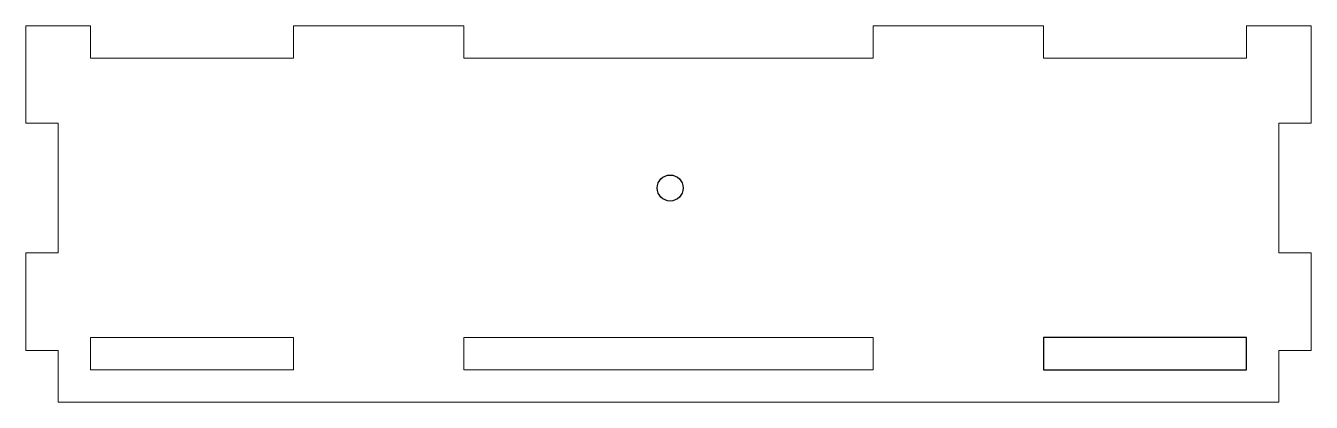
# Model space of a CAD drawing. Header units: millimetres. Extents: x -99 to 99, y -33 to 25.
import ezdxf

# ---------------------------------------------------------------- set-up
doc = ezdxf.new("R2010")
doc.units = ezdxf.units.MM

msp = doc.modelspace()

# ---------------------------------------------------------------- linework, layer by layer
at = {"color": 1, "lineweight": 5, "true_color": 0xff0000, "flags": 128}
for points in [[(93.74, -25), (98.74, -25), (98.74, -10), (93.74, -10), (93.74, 10), (98.74, 10), (98.74, 25), (88.74, 25), (88.74, 20), (57.49, 20), (57.49, 25), (31.24, 25), (31.24, 20), (-31.76, 20), (-31.76, 25), (-58.01, 25), (-58.01, 20), (-89.26, 20), (-89.26, 25), (-99.26, 25), (-99.26, 10), (-94.26, 10), (-94.26, -10), (-99.26, -10), (-99.26, -25), (-94.26, -25), (-94.26, -33), (93.74, -33)], [(-89.26, -28), (-58.01, -28), (-58.01, -23), (-89.26, -23)], [(-31.76, -23), (-31.76, -28), (31.24, -28), (31.24, -23)]]:
    msp.add_lwpolyline(points, close=True, dxfattribs=at)
msp.add_lwpolyline([(57.49, -28), (88.74, -28), (88.74, -23), (57.49, -23)], close=True)
msp.add_circle((0, 0), 2)

doc.saveas('drawing.dxf')
